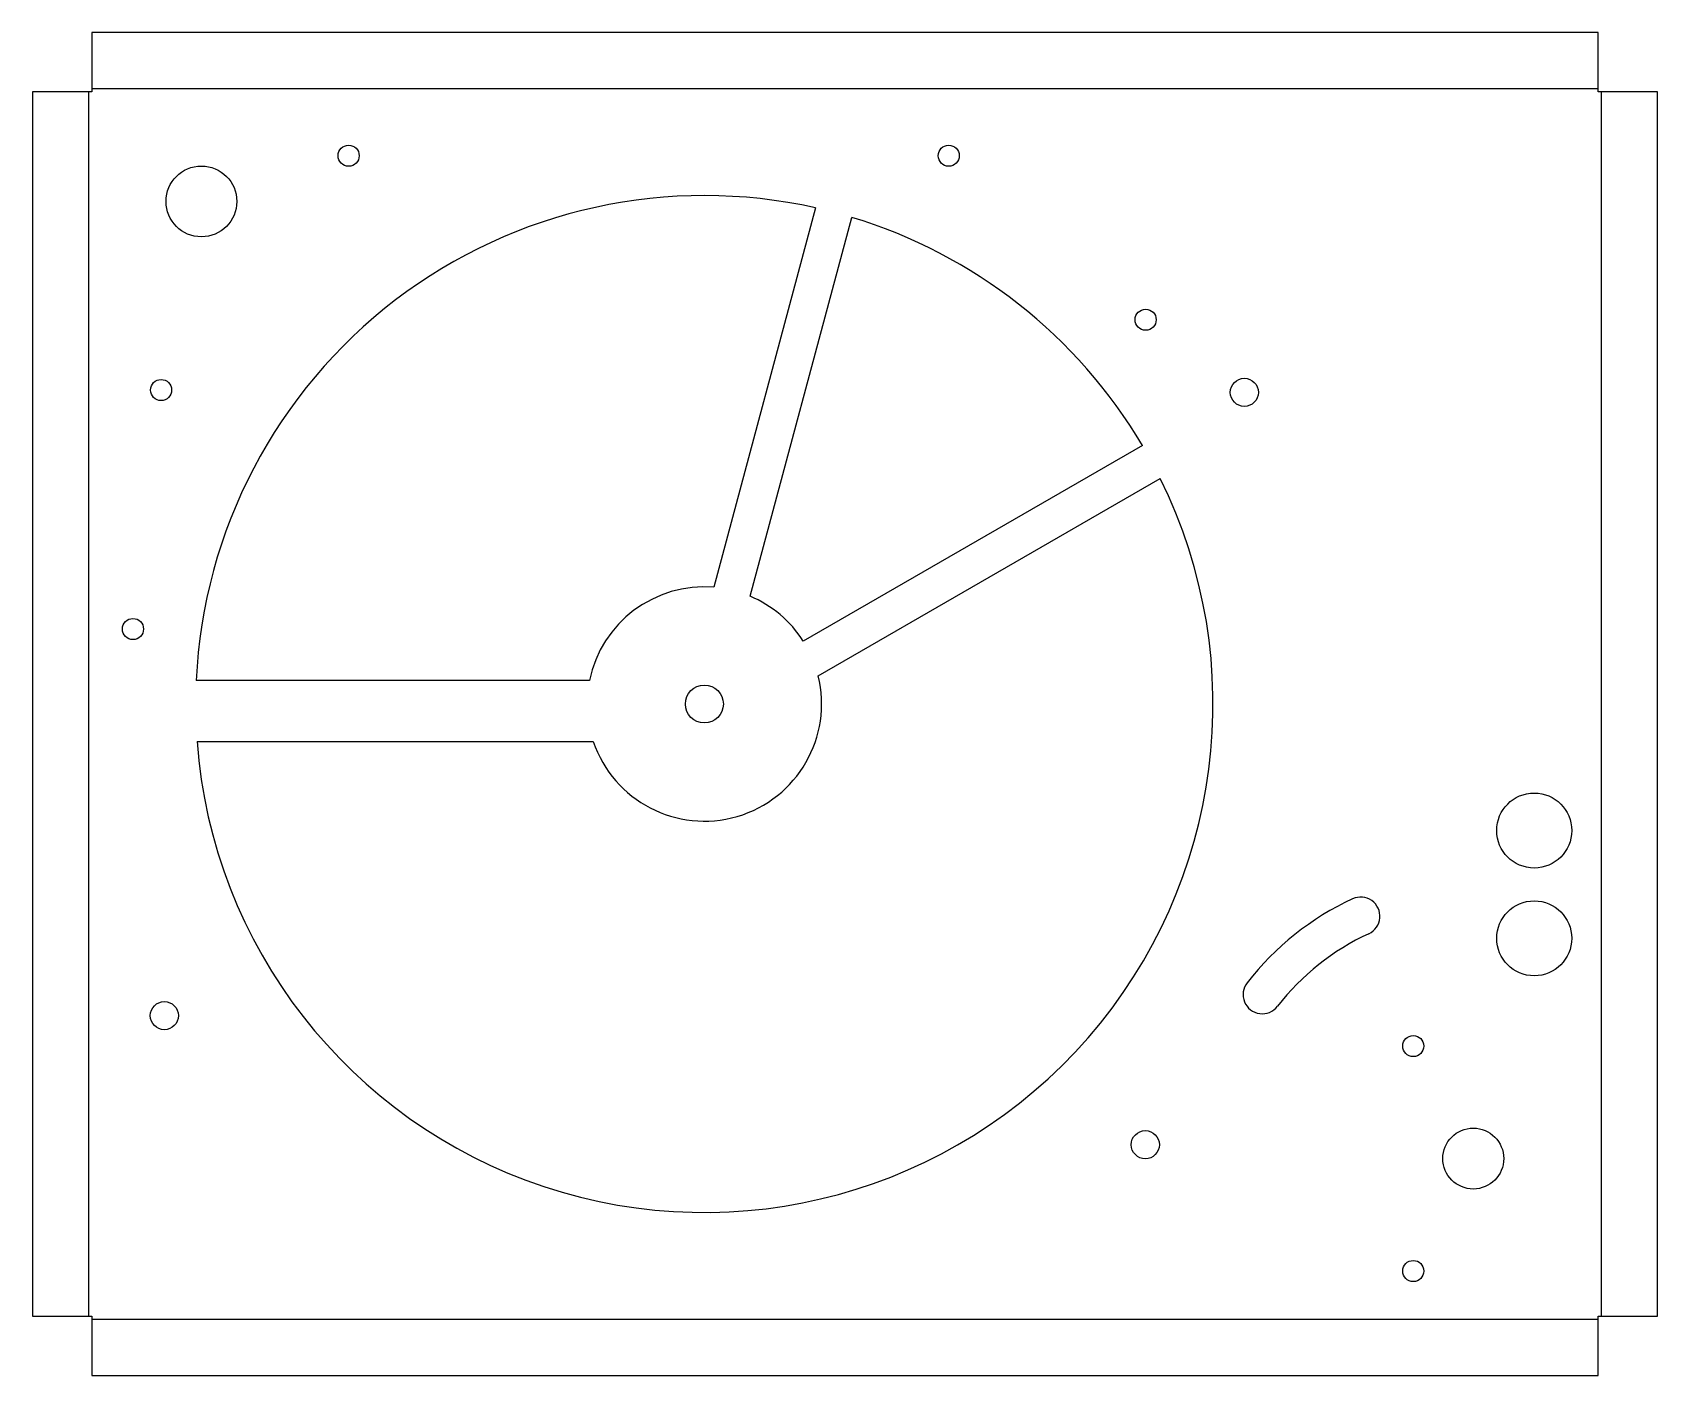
# Model space of a CAD drawing. Extents: x -333 to 13, y -13 to 273.
import ezdxf

# ---------------------------------------------------------------- set-up
doc = ezdxf.new("R2010")
doc.units = 0
doc.layers.get('0').update_dxf_attribs({"linetype": 'CONTINUOUS'})
doc.layers.get('DEFPOINTS').update_dxf_attribs({"linetype": 'CONTINUOUS'})

msp = doc.modelspace()

# ---------------------------------------------------------------- linework, layer by layer
at = {"color": 8, "linetype": 'CONTINUOUS'}
for p, q in [((-321.32, -0.62), (-321.32, 260.62)), ((-320.62, 261.32), (0.62, 261.32)), ((1.32, 260.62), (1.32, -0.62)), ((0.62, -1.32), (-320.62, -1.32))]:
    msp.add_line(p, q, dxfattribs=at)
at = {"layer": 'DEFPOINTS', "color": 3, "linetype": 'CONTINUOUS'}
for p, q in [((0.62, 273.3), (-320.62, 273.3)), ((-320.62, 273.3), (-320.62, 260.62)), ((0.62, 260.62), (0.62, 273.3)), ((-333.3, 260.62), (-333.3, -0.62)), ((-320.62, 260.62), (-333.3, 260.62)), ((13.3, 260.62), (0.62, 260.62)), ((13.3, -0.62), (13.3, 260.62)), ((-166.28, 235.88), (-187.97, 154.92)), ((-180.2, 153), (-158.54, 233.84)), ((-96.58, 185.18), (-168.91, 143.42)), ((-165.73, 136.01), (-92.76, 178.14)), ((-214.49, 135), (-298.38, 135)), ((-298.2, 122), (-213.69, 122)), ((-333.3, -0.62), (-320.62, -0.62)), ((-320.62, -0.62), (-320.62, -13.3)), ((0.62, -0.62), (13.3, -0.62)), ((0.62, -13.3), (0.62, -0.62)), ((-320.62, -13.3), (0.62, -13.3))]:
    msp.add_line(p, q, dxfattribs=at)
for centre, radius in [((-265.87, 247), 2.25), ((-137.87, 247), 2.25), ((-297.27, 237.25), 7.55), ((-95.87, 212), 2.25), ((-305.87, 197), 2.25), ((-74.82, 196.5), 3), ((-311.87, 146), 2.25), ((-190, 130), 4.05), ((-13, 103), 8), ((-13, 80), 8), ((-305.18, 63.5), 3), ((-38.8, 57), 2.25), ((-95.95, 35.95), 3), ((-26, 33), 6.5), ((-38.8, 9), 2.25)]:
    msp.add_circle(centre, radius, dxfattribs=at)
for centre, radius, start, end in [((-190, 130), 108.5, 77.3712, 177.3587), ((-190, 130), 108.5, 30.566, 73.1456), ((-190, 130), 108.5, 184.2284, 26.3389), ((-190, 130), 25, 85.344, 168.463), ((-190, 130), 25, 32.4571, 66.9266), ((-190, 130), 25, 198.6629, 13.9111), ((-26, 33), 61.1, 114.9011, 142.1182), ((-50, 84.7), 4.1, 294.9011, 114.9011), ((-26, 33), 52.9, 114.9011, 142.1182), ((-70.99, 68), 4.1, 142.1182, 322.1182)]:
    msp.add_arc(centre, radius, start, end, dxfattribs=at)

doc.saveas('drawing.dxf')
